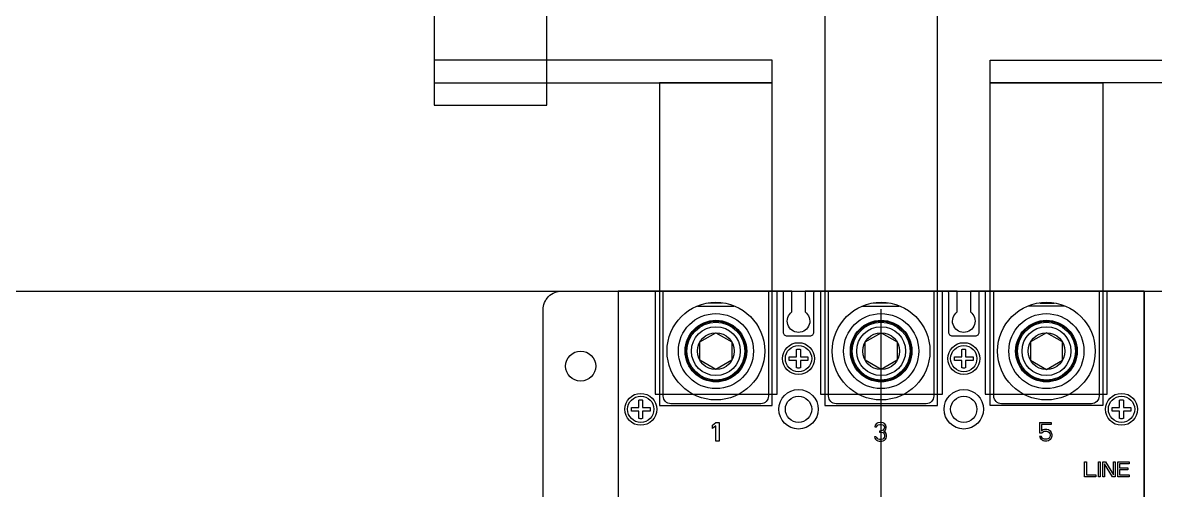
# Model space of a CAD drawing. Header units: millimetres. Extents: x 28713 to 59118, y -54378 to -19615.
# Drawn here: x 37763.8 to 38065.4, y -34978.4 to -34853.8 of the extents above; entities that cross this region are included whole.
import ezdxf

# ---------------------------------------------------------------- set-up
doc = ezdxf.new("R2010")
doc.units = ezdxf.units.MM
doc.header["$LTSCALE"] = 3
doc.linetypes.add('ACAD_ISO04W100', pattern=[30, 24, -3, 0, -3])
for name, color, linetype in [('@.VISIBLE', 7, 'Continuous'), ('centerline', 6, 'ACAD_ISO04W100'), ('equipments', 2, 'Continuous')]:
    doc.layers.add(name, color=color, linetype=linetype)

msp = doc.modelspace()

# ---------------------------------------------------------------- linework, layer by layer
at = {"layer": '@.VISIBLE'}
for p, q in [((37710.92, -34925.3), (38273.92, -34925.3)), ((37922.36, -34925.3), (37922.36, -35182.3)), ((38062.36, -34925.3), (38062.36, -35182.3))]:
    msp.add_line(p, q, dxfattribs=at)
at = {"layer": '@.VISIBLE', "color": 1}
for points in [[(37873.36, -34875.8), (37903.36, -34875.8), (37903.36, -34679.77), (37873.36, -34679.77)], [(37873.36, -34869.8), (37963.36, -34869.8), (37963.36, -34863.8), (37873.36, -34863.8)], [(37933.36, -34955.8), (37963.36, -34955.8), (37963.36, -34869.8), (37933.36, -34869.8)]]:
    msp.add_lwpolyline(points, close=True, dxfattribs=at)
at = {"layer": '@.VISIBLE', "color": 2}
msp.add_lwpolyline([(37977.36, -34955.8), (38007.36, -34955.8), (38007.36, -34679.77), (37977.36, -34679.77)], close=True, dxfattribs=at)
at = {"layer": '@.VISIBLE', "color": 4}
for points in [[(38111.34, -34869.81), (38021.34, -34869.81), (38021.34, -34863.81), (38111.34, -34863.81)], [(38051.36, -34955.8), (38021.36, -34955.81), (38021.34, -34869.81), (38051.34, -34869.8)]]:
    msp.add_lwpolyline(points, close=True, dxfattribs=at)
at = {"layer": '@.VISIBLE'}
msp.add_lwpolyline([(38082.36, -34930.3), (38082.36, -35177.3, -0.414214), (38077.36, -35182.3), (37907.36, -35182.3, -0.414214), (37902.36, -35177.3), (37902.36, -34930.3, -0.414214), (37907.36, -34925.3), (38077.36, -34925.3, -0.414214)], format="xyb", close=True, dxfattribs=at)
at = {"layer": '@.VISIBLE', "color": 1}
for centre in [(37948.36, -34941.3), (37992.36, -34941.3), (38036.36, -34941.3)]:
    msp.add_circle(centre, 6.5, dxfattribs=at)
at = {"layer": '@.VISIBLE', "color": 2}
msp.add_circle((37912.36, -34945.3), 4, dxfattribs=at)
at = {"layer": 'centerline'}
msp.add_line((37992.36, -35182.3), (37992.36, -34925.3), dxfattribs=at)
at = {"layer": 'equipments'}
for p, q in [((37943.44, -34929.3), (37953.17, -34929.3)), ((37950.12, -34928.5), (37946.31, -34928.5)), ((37987.43, -34929.3), (37997.16, -34929.3)), ((37994.12, -34928.5), (37990.26, -34928.5)), ((38041.3, -34929.3), (38031.56, -34929.3)), ((38034.6, -34928.5), (38038.46, -34928.5)), ((37940.16, -34941.3), (37940.36, -34941.3)), ((37940.22, -34940.3), (37940.44, -34940.3)), ((37984.16, -34941.3), (37984.36, -34941.3)), ((37984.22, -34940.3), (37984.44, -34940.3)), ((38044.5, -34940.3), (38044.28, -34940.3)), ((38044.56, -34941.3), (38044.36, -34941.3))]:
    msp.add_line(p, q, dxfattribs=at)
msp.add_lwpolyline([(37922.36, -34925.3), (37922.36, -35182.3), (37968.61, -35182.3), (37968.61, -35176.74, -3.106685), (37972.11, -35176.74), (37972.11, -35182.3), (38012.61, -35182.3), (38012.61, -35176.74, -3.106685), (38016.11, -35176.74), (38016.11, -35182.3), (38062.36, -35182.3), (38062.36, -34925.3), (38016.11, -34925.3), (38016.11, -34930.87, -3.106685), (38012.61, -34930.87), (38012.61, -34925.3), (37972.11, -34925.3), (37972.11, -34930.87, -3.106685), (37968.61, -34930.87), (37968.61, -34925.3)], format="xyb", close=True, dxfattribs=at)
at = {"layer": 'equipments', "color": 8}
for points in [[(37932.17, -34925.3), (37932.17, -34952.8), (37964.67, -34952.8), (37964.67, -34925.3)], [(37976.17, -34925.3), (37976.17, -34952.8), (38008.67, -34952.8), (38008.67, -34925.3)], [(38020.05, -34925.3), (38020.05, -34952.8), (38052.55, -34952.8), (38052.55, -34925.3)]]:
    msp.add_lwpolyline(points, dxfattribs=at)
at = {"layer": 'equipments'}
for points in [[(37962.86, -34925.3, 0.414214), (37962.36, -34925.8), (37962.36, -34953.3, -0.414214), (37960.36, -34955.3), (37936.36, -34955.3, -0.414214), (37934.36, -34953.3), (37934.36, -34925.8, 0.414214), (37933.86, -34925.3)], [(37974.86, -34925.3, 0.414214), (37974.36, -34925.8), (37974.36, -34936.3, -0.414214), (37973.36, -34937.3), (37967.36, -34937.3, -0.414214), (37966.36, -34936.3), (37966.36, -34925.8, 0.414214), (37965.86, -34925.3)], [(38006.86, -34925.3, 0.414214), (38006.36, -34925.8), (38006.36, -34953.3, -0.414214), (38004.36, -34955.3), (37980.36, -34955.3, -0.414214), (37978.36, -34953.3), (37978.36, -34925.8, 0.414214), (37977.86, -34925.3)], [(38018.86, -34925.3, 0.414214), (38018.36, -34925.8), (38018.36, -34936.3, -0.414214), (38017.36, -34937.3), (38011.36, -34937.3, -0.414214), (38010.36, -34936.3), (38010.36, -34925.8, 0.414214), (38009.86, -34925.3)], [(38050.86, -34925.3, 0.414214), (38050.36, -34925.8), (38050.36, -34953.3, -0.414214), (38048.36, -34955.3), (38024.36, -34955.3, -0.414214), (38022.36, -34953.3), (38022.36, -34925.8, 0.414214), (38021.86, -34925.3)]]:
    msp.add_lwpolyline(points, format="xyb", dxfattribs=at)
for points in [[(37944.12, -34943.75), (37944.12, -34938.85), (37948.36, -34936.4), (37952.6, -34938.85)], [(37988.12, -34943.75), (37988.12, -34938.85), (37992.36, -34936.4), (37996.6, -34938.85)], [(38040.6, -34943.75), (38040.6, -34938.85), (38036.36, -34936.4), (38032.12, -34938.85)], [(37952.6, -34938.85), (37952.6, -34943.75), (37948.36, -34946.2), (37944.12, -34943.75)], [(37996.6, -34938.85), (37996.6, -34943.75), (37992.36, -34946.2), (37988.12, -34943.75)], [(38032.12, -34938.85), (38032.12, -34943.75), (38036.36, -34946.2), (38040.6, -34943.75)], [(38014.86, -34945.78), (38014.7, -34945.79), (38014.53, -34945.8), (38014.36, -34945.8), (38014.19, -34945.8), (38014.03, -34945.79), (38013.86, -34945.78), (38013.86, -34943.8), (38011.89, -34943.8), (38011.86, -34943.47), (38011.86, -34943.14), (38011.89, -34942.8), (38013.86, -34942.8), (38013.86, -34940.83)], [(38013.86, -34940.83), (38014.03, -34940.82), (38014.19, -34940.81), (38014.36, -34940.8), (38014.53, -34940.81), (38014.7, -34940.82), (38014.86, -34940.83), (38014.86, -34942.8), (38016.84, -34942.8), (38016.86, -34943.14), (38016.86, -34943.47), (38016.84, -34943.8), (38014.86, -34943.8), (38014.86, -34945.78)], [(37993.49, -34964.77), (37993.67, -34964.45), (37993.76, -34964.13), (37993.76, -34963.71), (37993.67, -34963.28), (37993.49, -34962.96), (37993.05, -34962.75), (37993.41, -34962.43), (37993.58, -34962.11), (37993.67, -34961.69), (37993.67, -34961.47), (37993.58, -34961.05), (37993.23, -34960.62), (37992.87, -34960.41), (37992.25, -34960.3), (37992.07, -34960.3), (37991.45, -34960.41), (37991.09, -34960.62), (37990.74, -34961.05), (37990.65, -34961.47), (37991.09, -34961.47), (37991.27, -34961.16), (37991.54, -34960.94), (37991.98, -34960.84), (37992.34, -34960.84), (37992.78, -34960.94), (37993.05, -34961.16), (37993.23, -34961.47), (37993.23, -34961.69), (37993.05, -34962.11), (37992.87, -34962.33), (37992.34, -34962.54)], [(38034.56, -34960.3), (38037.58, -34960.3), (38037.58, -34960.84), (38035.01, -34960.84), (38035.01, -34962.54), (38035.45, -34962.22), (38035.89, -34962.11), (38036.43, -34962.11), (38036.87, -34962.22), (38037.32, -34962.54), (38037.58, -34962.96), (38037.76, -34963.5), (38037.76, -34963.92), (38037.58, -34964.45), (38037.32, -34964.88), (38036.87, -34965.2), (38036.43, -34965.3), (38035.89, -34965.3), (38035.45, -34965.2), (38035.01, -34964.88), (38034.74, -34964.45)], [(38034.56, -34960.3), (38034.56, -34963.07), (38035.18, -34963.07), (38035.54, -34962.75), (38035.89, -34962.64), (38036.43, -34962.64), (38036.78, -34962.75), (38037.05, -34962.96), (38037.23, -34963.28), (38037.32, -34963.6), (38037.32, -34963.82), (38037.23, -34964.13), (38037.05, -34964.45), (38036.78, -34964.67)], [(37991.01, -34964.13), (37990.56, -34964.13), (37990.65, -34964.45), (37990.83, -34964.77), (37991.09, -34964.99), (37991.45, -34965.2), (37991.81, -34965.3), (37992.52, -34965.3), (37992.87, -34965.2), (37993.23, -34964.99), (37993.49, -34964.77)], [(37991.01, -34964.13), (37991.09, -34964.35), (37991.27, -34964.56), (37991.45, -34964.67), (37991.89, -34964.77), (37992.43, -34964.77), (37992.87, -34964.67), (37993.05, -34964.56), (37993.23, -34964.35), (37993.32, -34964.13), (37993.32, -34963.71), (37993.14, -34963.28), (37992.87, -34963.07), (37992.34, -34962.96), (37991.98, -34962.96), (37991.98, -34962.54), (37992.34, -34962.54)], [(38036.78, -34964.67), (38036.43, -34964.77), (38035.89, -34964.77), (38035.54, -34964.67), (38035.27, -34964.45), (38035.09, -34964.03), (38034.56, -34964.03), (38034.74, -34964.45)]]:
    msp.add_lwpolyline(points, dxfattribs=at)
for points in [[(37972.84, -34943.8), (37970.86, -34943.8), (37970.86, -34945.78), (37970.7, -34945.79), (37970.53, -34945.8), (37970.36, -34945.8), (37970.19, -34945.8), (37970.03, -34945.79), (37969.86, -34945.78), (37969.86, -34943.8), (37967.89, -34943.8), (37967.86, -34943.47), (37967.86, -34943.14), (37967.89, -34942.8), (37969.86, -34942.8), (37969.86, -34940.83), (37970.03, -34940.82), (37970.19, -34940.81), (37970.36, -34940.8), (37970.53, -34940.81), (37970.7, -34940.82), (37970.86, -34940.83), (37970.86, -34942.8), (37972.84, -34942.8), (37972.86, -34943.14), (37972.86, -34943.47)], [(37928.86, -34957.3), (37928.86, -34959.28), (37928.7, -34959.29), (37928.53, -34959.3), (37928.36, -34959.3), (37928.19, -34959.3), (37928.03, -34959.29), (37927.86, -34959.28), (37927.86, -34957.3), (37925.89, -34957.3), (37925.86, -34956.97), (37925.86, -34956.64), (37925.89, -34956.3), (37927.86, -34956.3), (37927.86, -34954.33), (37928.03, -34954.32), (37928.19, -34954.31), (37928.36, -34954.3), (37928.53, -34954.31), (37928.7, -34954.32), (37928.86, -34954.33), (37928.86, -34956.3), (37930.84, -34956.3), (37930.86, -34956.64), (37930.86, -34956.97), (37930.84, -34957.3)], [(38058.84, -34957.3), (38056.86, -34957.3), (38056.86, -34959.28), (38056.7, -34959.29), (38056.53, -34959.3), (38056.36, -34959.3), (38056.19, -34959.3), (38056.03, -34959.29), (38055.86, -34959.28), (38055.86, -34957.3), (38053.89, -34957.3), (38053.86, -34956.97), (38053.86, -34956.64), (38053.89, -34956.3), (38055.86, -34956.3), (38055.86, -34954.33), (38056.03, -34954.32), (38056.19, -34954.31), (38056.36, -34954.3), (38056.53, -34954.31), (38056.7, -34954.32), (38056.86, -34954.33), (38056.86, -34956.3), (38058.84, -34956.3), (38058.86, -34956.64), (38058.86, -34956.97)], [(37947.46, -34961.9), (37947.46, -34961.05), (37948.36, -34960.3), (37949.26, -34960.3), (37949.26, -34965.3), (37948.36, -34965.3), (37948.36, -34961.16)], [(38049.53, -34974.8), (38046.53, -34974.8), (38046.53, -34970.8), (38047.03, -34970.8), (38047.03, -34974.29), (38049.53, -34974.29)], [(38050.2, -34970.8), (38050.7, -34970.8), (38050.7, -34974.8), (38050.2, -34974.8)], [(38054.2, -34970.8), (38054.7, -34970.8), (38054.7, -34974.8), (38053.95, -34974.8), (38051.86, -34971.32), (38051.86, -34974.8), (38051.36, -34974.8), (38051.36, -34970.8), (38052.11, -34970.8), (38054.2, -34974.21)], [(38055.86, -34972.93), (38055.86, -34974.29), (38058.36, -34974.29), (38058.36, -34974.8), (38055.36, -34974.8), (38055.36, -34970.8), (38058.36, -34970.8), (38058.36, -34971.32), (38055.86, -34971.32), (38055.86, -34972.42), (38058.03, -34972.42), (38058.03, -34972.93)]]:
    msp.add_lwpolyline(points, close=True, dxfattribs=at)
for centre, radius in [((37948.36, -34941.3), 13), ((37992.36, -34941.3), 13), ((38036.36, -34941.3), 13), ((37948.36, -34941.3), 10), ((37948.36, -34941.3), 8.2), ((37948.36, -34941.3), 8), ((37948.36, -34941.3), 7.7), ((37992.36, -34941.3), 10), ((37992.36, -34941.3), 8.2), ((37992.36, -34941.3), 8), ((37992.36, -34941.3), 7.7), ((38036.36, -34941.3), 10), ((38036.36, -34941.3), 8.2), ((38036.36, -34941.3), 8), ((38036.36, -34941.3), 7.7), ((37948.36, -34941.3), 4.9), ((37992.36, -34941.3), 4.9), ((38036.36, -34941.3), 4.9), ((37970.36, -34943.3), 4.25), ((37970.36, -34943.3), 3.5), ((38014.36, -34943.3), 4.25), ((38014.36, -34943.3), 3.5), ((37970.36, -34956.8), 5.25), ((38014.36, -34956.8), 5.25), ((37928.36, -34956.8), 4.25), ((37928.36, -34956.8), 3.5), ((37970.36, -34956.8), 3.5), ((38014.36, -34956.8), 3.5), ((38056.36, -34956.8), 4.25), ((38056.36, -34956.8), 3.5)]:
    msp.add_circle(centre, radius, dxfattribs=at)

doc.saveas('drawing.dxf')
